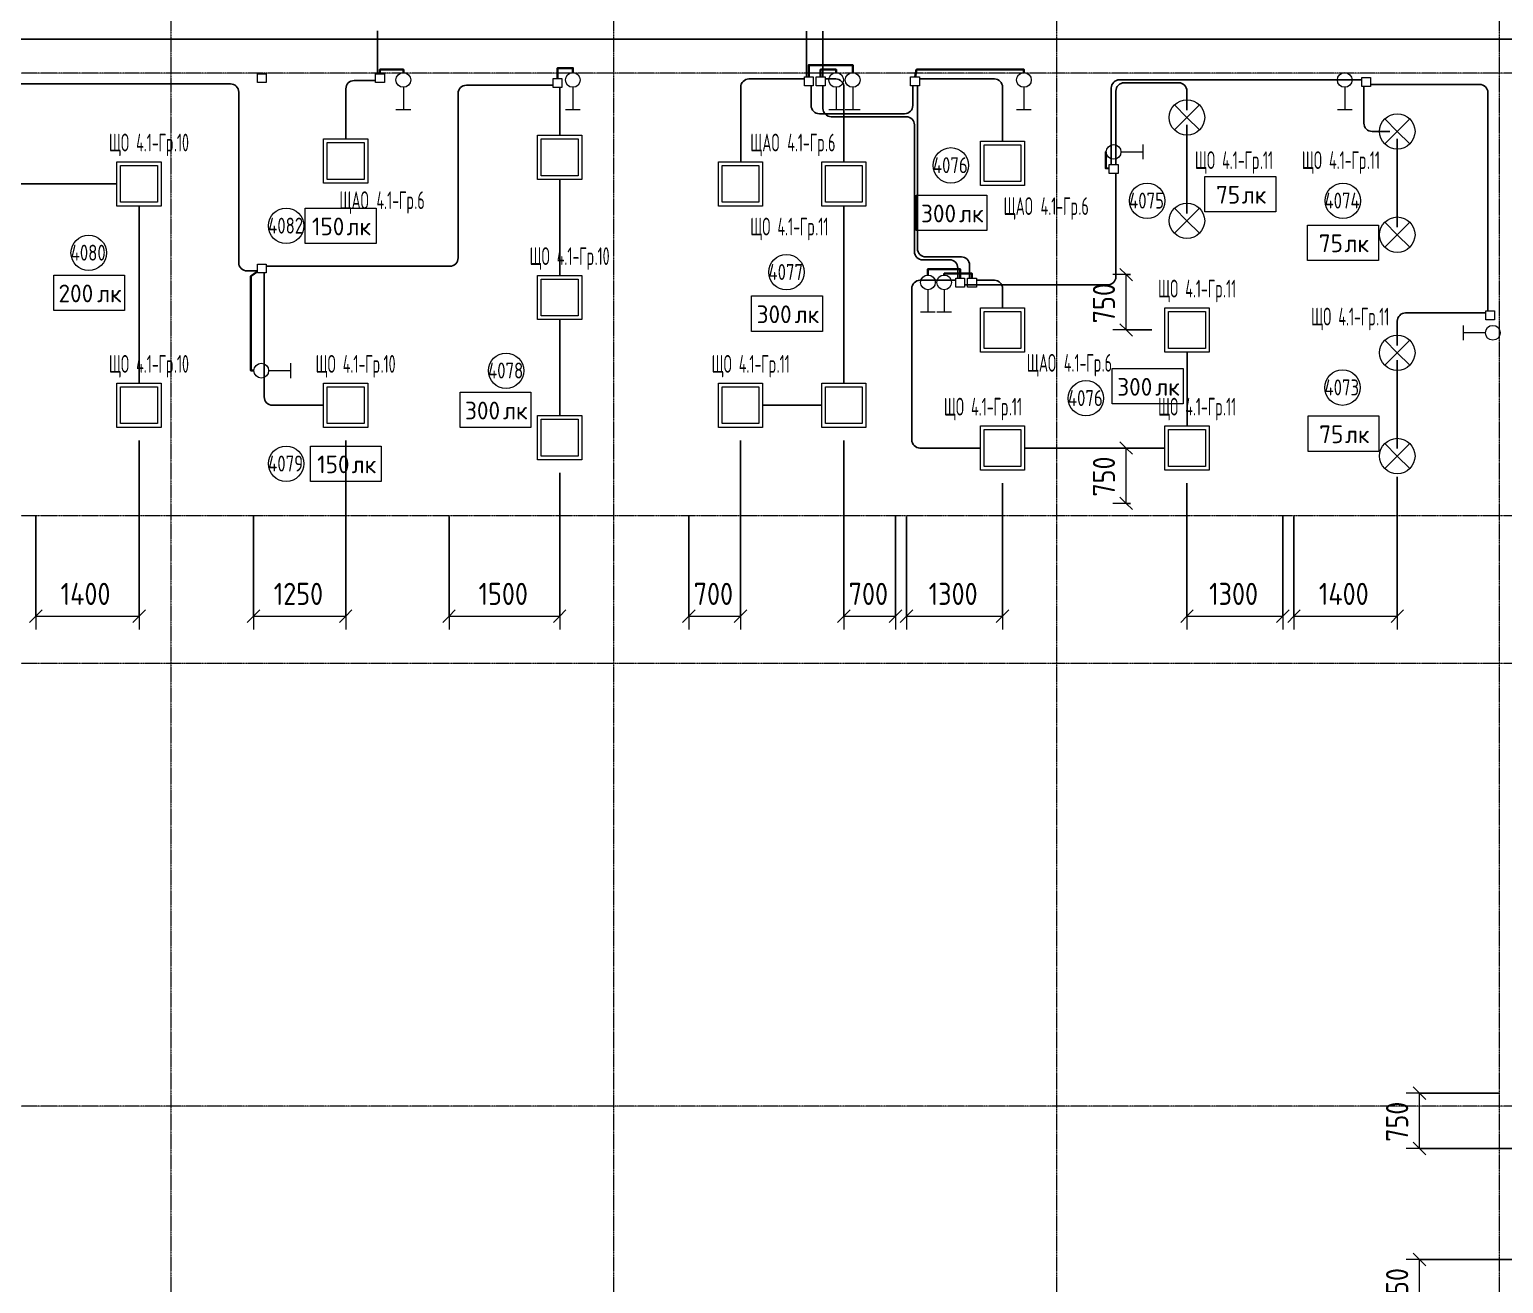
# Model space of a CAD drawing. Header units: millimetres. Extents: x -4730 to 98194, y -4296 to 93388.
# Drawn here: x 58085 to 78059, y 26596 to 43593 of the extents above; entities that cross this region are included whole.
import ezdxf

# ---------------------------------------------------------------- set-up
doc = ezdxf.new("R2010")
doc.units = ezdxf.units.MM
doc.linetypes.add('Линия сетки', pattern=[22.225, 12.7, -3.175, 3.175, -3.175])
for name, color, linetype, lineweight, true_color in [('Кабельные лотки', 5, 'Continuous', 25, 0x0000ff), ('Короба', 7, 'Continuous', 25, 0x008000), ('Соединительные детали коробов', 7, 'Continuous', 25, 0x008000), ('Типовые аннотации', 1, 'Continuous', 18, 0xff0000)]:
    doc.layers.add(name, color=color, linetype=linetype, lineweight=lineweight, true_color=true_color)
for name, color, linetype, lineweight in [('Марки помещений', 7, 'Continuous', 9), ('Марки силовых электроприборов', 7, 'Continuous', 9), ('Оси', 7, 'Continuous', 9), ('Провода', 7, 'Continuous', 35), ('Размеры', 7, 'Continuous', 9), ('Размеры-120', 7, 'Continuous', 9)]:
    doc.layers.add(name, color=color, linetype=linetype, lineweight=lineweight)
doc.styles.add('GOST Common', font='GOST_Common.ttf', dxfattribs={"width": 0.6, "height": 240})
doc.styles.add('GOST Common_1', font='GOST_Common.ttf', dxfattribs={"width": 0.9, "height": 300})
doc.styles.add('GOST Common_3', font='GOST_Common.ttf', dxfattribs={"width": 0.8, "height": 216})
doc.styles.add('GOST Common_4', font='GOST_Common.ttf', dxfattribs={"height": 240})
doc.dimstyles.new('ADSK_Проверочный', dxfattribs={"dimscale": 304.8, "dimtxt": 301.714499, "dimasz": 0.556693, "dimexe": 0.590551, "dimexo": 0.590551, "dimgap": 0.19685, "dimtad": 1, "dimdec": 3, "dimrnd": 0.001, "dimdsep": 46, "dimtxsty": 'GOST Common_1', "dimblk1": 'OBLIQUE', "dimblk2": 'OBLIQUE', "dimsah": 1, "dimcen": 0.09, "dimazin": 0, "dimtfac": 1, "dimtdec": 4, "dimtix": 1, "dimtmove": 0, "dimatfit": 3, "dimfxl": 1, "dimtvp": 1, "dimtolj": 1, "dimtzin": 0, "dimarcsym": 2})

# ---------------------------------------------------------------- blocks, each defined once
blk = doc.blocks.new('M_Короб_ отвод - Плоский торец - ПВХ - Стандартная-2386742-4-й этаж')
at = {"layer": 'Соединительные детали коробов'}
for p, q in [((0, 111.95), (0, 150.05)), ((-150.05, 0), (-111.95, 0))]:
    blk.add_line(p, q, dxfattribs=at)
blk.add_arc((-111.95, 111.95), 111.95, 270, 0, dxfattribs=at)
blk = doc.blocks.new('DIMBLOCK68-4-й этаж')
at = {"layer": 'Размеры-120'}
for p, q in [((59570, 38022), (59570, 35461)), ((59570, 35641), (59570, 38022)), ((58170, 36990), (58170, 35461)), ((58170, 35641), (58170, 36990)), ((58170, 35641), (58085, 35556)), ((58170, 35641), (58255, 35726)), ((58170, 35641), (59570, 35641)), ((59570, 35641), (59485, 35556)), ((59570, 35641), (59655, 35726))]:
    blk.add_line(p, q, dxfattribs=at)
at = {"layer": 'Размеры-120', "color": 0, "insert": (58507, 36093), "char_height": 300, "width": 871.39, "attachment_point": 1, "line_spacing_factor": 1.022761, "style": 'GOST Common_1'}
blk.add_mtext('1400', dxfattribs=at)
blk = doc.blocks.new('_Oblique')
at = {"color": 0, "linetype": 'ByBlock', "lineweight": -2}
blk.add_line((-0.5, -0.5), (0.5, 0.5), dxfattribs=at)
blk = doc.blocks.new('DIMBLOCK69-4-й этаж')
at = {"layer": 'Размеры-120'}
for p, q in [((62370, 38022), (62370, 35461)), ((62370, 35641), (62370, 38022)), ((61120, 36990), (61120, 35461)), ((61120, 35641), (61120, 36990)), ((61120, 35641), (61035, 35556)), ((61120, 35641), (61205, 35726)), ((61120, 35641), (62370, 35641)), ((62370, 35641), (62285, 35556)), ((62370, 35641), (62455, 35726))]:
    blk.add_line(p, q, dxfattribs=at)
at = {"layer": 'Размеры-120', "color": 0, "insert": (61395, 36093), "char_height": 300, "width": 840.71, "attachment_point": 1, "line_spacing_factor": 1.022761, "style": 'GOST Common_1'}
blk.add_mtext('1250', dxfattribs=at)
blk = doc.blocks.new('DIMBLOCK70-4-й этаж')
at = {"layer": 'Размеры-120'}
for p, q in [((65270, 37583), (65270, 35461)), ((65270, 35641), (65270, 37583)), ((63770, 36990), (63770, 35461)), ((63770, 35641), (63770, 36990)), ((63770, 35641), (63685, 35556)), ((63770, 35641), (63855, 35726)), ((63770, 35641), (65270, 35641)), ((65270, 35641), (65185, 35556)), ((65270, 35641), (65355, 35726))]:
    blk.add_line(p, q, dxfattribs=at)
at = {"layer": 'Размеры-120', "color": 0, "insert": (64170, 36093), "char_height": 300, "width": 840.71, "attachment_point": 1, "line_spacing_factor": 1.022761, "style": 'GOST Common_1'}
blk.add_mtext('1500', dxfattribs=at)
blk = doc.blocks.new('DIMBLOCK71-4-й этаж')
at = {"layer": 'Размеры-120'}
for p, q in [((67720, 38022), (67720, 35461)), ((67720, 35641), (67720, 38022)), ((67020, 36990), (67020, 35461)), ((67020, 35641), (67020, 36990)), ((67020, 35641), (66935, 35556)), ((67020, 35641), (67105, 35726)), ((67020, 35641), (67720, 35641)), ((67720, 35641), (67635, 35556)), ((67720, 35641), (67805, 35726))]:
    blk.add_line(p, q, dxfattribs=at)
at = {"layer": 'Размеры-120', "color": 0, "insert": (67086, 36093), "char_height": 300, "width": 681.16, "attachment_point": 1, "line_spacing_factor": 1.022761, "style": 'GOST Common_1'}
blk.add_mtext('700', dxfattribs=at)
blk = doc.blocks.new('DIMBLOCK72-4-й этаж')
at = {"layer": 'Размеры-120'}
for p, q in [((69120, 38022), (69120, 35461)), ((69120, 35641), (69120, 38022)), ((69820, 36990), (69820, 35461)), ((69820, 35641), (69820, 36990)), ((69120, 35641), (69035, 35556)), ((69120, 35641), (69205, 35726)), ((69120, 35641), (69820, 35641)), ((69820, 35641), (69735, 35556)), ((69820, 35641), (69905, 35726))]:
    blk.add_line(p, q, dxfattribs=at)
at = {"layer": 'Размеры-120', "color": 0, "insert": (69186, 36093), "char_height": 300, "width": 681.16, "attachment_point": 1, "line_spacing_factor": 1.022761, "style": 'GOST Common_1'}
blk.add_mtext('700', dxfattribs=at)
blk = doc.blocks.new('DIMBLOCK73-4-й этаж')
at = {"layer": 'Размеры-120'}
for p, q in [((71270, 37442), (71270, 35461)), ((71270, 35641), (71270, 37442)), ((69970, 36990), (69970, 35461)), ((69970, 35641), (69970, 36990)), ((69970, 35641), (69885, 35556)), ((69970, 35641), (70055, 35726)), ((69970, 35641), (71270, 35641)), ((71270, 35641), (71185, 35556)), ((71270, 35641), (71355, 35726))]:
    blk.add_line(p, q, dxfattribs=at)
at = {"layer": 'Размеры-120', "color": 0, "insert": (70270, 36093), "char_height": 300, "width": 840.71, "attachment_point": 1, "line_spacing_factor": 1.022761, "style": 'GOST Common_1'}
blk.add_mtext('1300', dxfattribs=at)
blk = doc.blocks.new('DIMBLOCK74-4-й этаж')
at = {"layer": 'Размеры-120'}
for p, q in [((73770, 37442), (73770, 35461)), ((73770, 35641), (73770, 37442)), ((75070, 36990), (75070, 35461)), ((75070, 35641), (75070, 36990)), ((73770, 35641), (73685, 35556)), ((73770, 35641), (73855, 35726)), ((73770, 35641), (75070, 35641)), ((75070, 35641), (74985, 35556)), ((75070, 35641), (75155, 35726))]:
    blk.add_line(p, q, dxfattribs=at)
at = {"layer": 'Размеры-120', "color": 0, "insert": (74070, 36093), "char_height": 300, "width": 840.71, "attachment_point": 1, "line_spacing_factor": 1.022761, "style": 'GOST Common_1'}
blk.add_mtext('1300', dxfattribs=at)
blk = doc.blocks.new('DIMBLOCK75-4-й этаж')
at = {"layer": 'Размеры-120'}
for p, q in [((72947, 40270), (72862, 40355)), ((73007, 40270), (72767, 40270)), ((72947, 39520), (72947, 40270)), ((72947, 40270), (73032, 40185)), ((72947, 40270), (73007, 40270)), ((72947, 39520), (72862, 39605)), ((73295, 39520), (72767, 39520)), ((72947, 39520), (73032, 39435)), ((72947, 39520), (73295, 39520))]:
    blk.add_line(p, q, dxfattribs=at)
at = {"layer": 'Размеры-120', "color": 0, "insert": (72495, 39611), "char_height": 300, "width": 681.16, "attachment_point": 1, "rotation": 90, "line_spacing_factor": 1.022761, "style": 'GOST Common_1'}
blk.add_mtext('750', dxfattribs=at)
blk = doc.blocks.new('DIMBLOCK76-4-й этаж')
at = {"layer": 'Размеры-120'}
for p, q in [((72947, 37920), (72862, 38005)), ((73295, 37920), (72767, 37920)), ((72947, 37170), (72947, 37920)), ((72947, 37920), (73032, 37835)), ((72947, 37920), (73295, 37920)), ((73007, 37170), (72767, 37170)), ((72947, 37170), (72862, 37255)), ((72947, 37170), (73032, 37085)), ((72947, 37170), (73007, 37170))]:
    blk.add_line(p, q, dxfattribs=at)
at = {"layer": 'Размеры-120', "color": 0, "insert": (72495, 37261), "char_height": 300, "width": 681.16, "attachment_point": 1, "rotation": 90, "line_spacing_factor": 1.022761, "style": 'GOST Common_1'}
blk.add_mtext('750', dxfattribs=at)
blk = doc.blocks.new('DIMBLOCK77-4-й этаж')
at = {"layer": 'Размеры-120'}
for p, q in [((76620, 37531), (76620, 35461)), ((76620, 35641), (76620, 37531)), ((75220, 36990), (75220, 35461)), ((75220, 35641), (75220, 36990)), ((75220, 35641), (75135, 35556)), ((75220, 35641), (75305, 35726)), ((75220, 35641), (76620, 35641)), ((76620, 35641), (76535, 35556)), ((76620, 35641), (76705, 35726))]:
    blk.add_line(p, q, dxfattribs=at)
at = {"layer": 'Размеры-120', "color": 0, "insert": (75557, 36093), "char_height": 300, "width": 871.39, "attachment_point": 1, "line_spacing_factor": 1.022761, "style": 'GOST Common_1'}
blk.add_mtext('1400', dxfattribs=at)
blk = doc.blocks.new('DIMBLOCK186-4-й этаж')
at = {"layer": 'Размеры-120'}
for p, q in [((77990, 29175), (76740, 29175)), ((76920, 29175), (76835, 29260)), ((76920, 28425), (76920, 29175)), ((76920, 29175), (77005, 29090)), ((76920, 29175), (77990, 29175)), ((79195, 28425), (76740, 28425)), ((76920, 28425), (76835, 28510)), ((76920, 28425), (77005, 28340)), ((76920, 28425), (79195, 28425))]:
    blk.add_line(p, q, dxfattribs=at)
at = {"layer": 'Размеры-120', "color": 0, "insert": (76468, 28516), "char_height": 300, "width": 681.16, "attachment_point": 1, "rotation": 90, "line_spacing_factor": 1.022761, "style": 'GOST Common_1'}
blk.add_mtext('750', dxfattribs=at)
blk = doc.blocks.new('DIMBLOCK187-4-й этаж')
at = {"layer": 'Размеры-120'}
for p, q in [((76920, 26920), (76835, 27005)), ((79195, 26920), (76740, 26920)), ((76920, 26170), (76920, 26920)), ((76920, 26920), (77005, 26835)), ((76920, 26920), (79195, 26920)), ((77990, 26170), (76740, 26170)), ((76920, 26170), (76835, 26255)), ((76920, 26170), (77005, 26085)), ((76920, 26170), (77990, 26170))]:
    blk.add_line(p, q, dxfattribs=at)
at = {"layer": 'Размеры-120', "color": 0, "insert": (76468, 26261), "char_height": 300, "width": 681.16, "attachment_point": 1, "rotation": 90, "line_spacing_factor": 1.022761, "style": 'GOST Common_1'}
blk.add_mtext('750', dxfattribs=at)
blk = doc.blocks.new('ADSK_Марка_Помещение_1_ГОСТ21-501-2011 - Номер-85995-4-й этаж')
at = {"layer": 'Марки помещений'}
blk.add_circle((0, 0), 2, dxfattribs=at)
blk = doc.blocks.new('Морка помещения_освещённость_ - Морка помещения_освещённость_-1484368-4-й этаж')
at = {"layer": 'Марки помещений', "color": 190, "true_color": 0x8000ff}
for p, q in [((-4, 0), (-4, 4)), ((-4, 4), (4, 4)), ((4, 4), (4, 0)), ((4, 0), (-4, 0))]:
    blk.add_line(p, q, dxfattribs=at)

msp = doc.modelspace()

# ---------------------------------------------------------------- linework, layer by layer
at = {"layer": 'Кабельные лотки'}
msp.add_line((48145, 43463.1437), (78240.422, 43463.1437), dxfattribs=at)
at = {"layer": 'Короба'}
for p, q in [((62802.3593, 42992.2581), (62802.3593, 43572.2581)), ((68614.264, 42950.5446), (68614.264, 43568.4905)), ((68837.264, 42950.5446), (68837.264, 43568.4905)), ((56525.9423, 42855.9046), (60769.95, 42855.9046)), ((62372.264, 42107.1592), (62372.264, 42750.7081)), ((62522.314, 42900.7581), (62773.8593, 42900.7581)), ((64043.9093, 42836.9905), (65180.764, 42836.9905)), ((65272.264, 42157.6604), (65272.264, 42808.4905)), ((67722.264, 41797.5), (67722.264, 42771.9946)), ((67872.314, 42922.0446), (68585.764, 42922.0446)), ((68677.264, 42830.5446), (68677.264, 42600.5946)), ((68837.264, 42830.5446), (68837.264, 42560.5946)), ((68972.214, 42922.0446), (68865.764, 42922.0446)), ((69122.264, 41797.5), (69122.264, 42771.9946)), ((70054.264, 42600.5946), (70054.264, 42830.5446)), ((70117.264, 42830.5446), (70117.264, 40660.2604)), ((70145.764, 42922.0446), (71122.214, 42922.0446)), ((71272.264, 42771.9946), (71272.264, 42077.6604)), ((72744.3375, 41761.6184), (72744.3375, 42761.6252)), ((72894.3875, 42911.6752), (76138.6148, 42911.6752)), ((73619.95, 42870), (72957.3875, 42870)), ((76167.1148, 42361.3165), (76167.1148, 42820.1752)), ((77697.773, 42848.6752), (76258.6148, 42848.6752)), ((60920, 42705.8546), (60920, 40470.8081)), ((63893.8593, 40533.8081), (63893.8593, 42686.9405)), ((72807.3375, 42719.95), (72807.3375, 41761.6184)), ((73770, 42500), (73770, 42719.95)), ((77847.823, 39779.2228), (77847.823, 42698.6252)), ((68827.314, 42450.5446), (69904.214, 42450.5446)), ((68987.314, 42410.5446), (69927.214, 42410.5446)), ((70077.264, 42260.4946), (70077.264, 40620.5946)), ((73770, 41100), (73770, 42300)), ((76520, 42211.2665), (76317.1648, 42211.2665)), ((76620, 42111.2665), (76620, 40911.2665)), ((65272.264, 41562.6604), (65272.264, 40257.6604)), ((72807.3375, 40280.1711), (72807.3375, 41641.6184)), ((57549.0075, 41500), (59274.764, 41500)), ((59572.264, 41202.5), (59572.264, 38797.5)), ((69122.264, 41202.5), (69122.264, 38797.5)), ((61293.8593, 40383.7581), (63743.8093, 40383.7581)), ((70227.314, 40470.5446), (70514.663, 40470.5446)), ((70267.314, 40510.2104), (70674.663, 40510.2104)), ((70824.713, 40360.1604), (70824.713, 40221.6211)), ((61070.05, 40320.7581), (61173.8593, 40320.7581)), ((61265.3593, 38650.05), (61265.3593, 40292.2581)), ((70190.05, 40193.1211), (70636.213, 40193.1211)), ((70664.713, 40320.4946), (70664.713, 40221.6211)), ((71122.214, 40193.1211), (70916.213, 40193.1211)), ((70040, 38070.05), (70040, 40043.0711)), ((70756.213, 40130.1211), (72657.2875, 40130.1211)), ((71272.264, 39817.5), (71272.264, 40043.0711)), ((76770.05, 39750.7228), (77819.323, 39750.7228)), ((65272.264, 39662.6604), (65272.264, 38357.6604)), ((76620, 39311.2665), (76620, 39600.6728)), ((73772.264, 38217.5), (73772.264, 39222.5)), ((76620, 39111.2665), (76620, 37911.2665)), ((62074.764, 38500), (61415.4093, 38500)), ((68824.764, 38500), (68019.764, 38500)), ((70974.764, 37920), (70190.05, 37920)), ((71569.764, 37920), (73474.764, 37920))]:
    msp.add_line(p, q, dxfattribs=at)
at = {"layer": 'Оси', "linetype": 'Линия сетки'}
for p, q in [((60000, 93388.3703), (60000, -3096.3487)), ((66000, 93388.3703), (66000, -3096.3487)), ((72000, 93388.3703), (72000, -3096.3487)), ((78000, 93388.3703), (78000, -3096.3487)), ((98194.2682, 43000), (-3530.0173, 43000)), ((98194.2682, 37000), (-3530.0173, 37000)), ((98194.2682, 35000), (-3530.0173, 35000)), ((98194.2682, 29000), (-3530.0173, 29000))]:
    msp.add_line(p, q, dxfattribs=at)
at = {"layer": 'Провода', "flags": 128}
for points in [[(63151.3389, 43009.3567), (63151.3389, 43050), (62833.8544, 43050), (62833.8568, 42992.2581)], [(65448.3514, 43009.3567), (65448.3514, 43070), (65240.7591, 43070), (65240.7625, 42928.4905)], [(69240, 43009.3567), (69240, 43110), (68645.7591, 43110), (68645.7627, 42950.5446)], [(69016.2687, 43009.3567), (69016.2687, 43050), (68805.7591, 43050), (68805.7622, 42950.5446)], [(71560, 43009.3567), (71560, 43050), (70105.7591, 43050), (70085.7622, 42950.5446)], [(72675.6433, 41932.6712), (72669.1667, 41932.6712), (72669.1667, 41712.6712), (72715.8375, 41707.8354)], [(61125.6433, 38968.4334), (61085, 38968.4334), (61085, 40248.4334), (61173.8593, 40310.41)], [(70260, 40264.3567), (70260, 40345), (70696.2082, 40345), (70696.2114, 40221.6211)], [(70480, 40264.3567), (70480, 40285), (70856.2082, 40285), (70856.2106, 40221.6211)]]:
    msp.add_lwpolyline(points, dxfattribs=at)
at = {"layer": 'Типовые аннотации', "color": 7}
for p, q in [((61173.8593, 42992.2581), (61293.8593, 42992.2581)), ((61173.8593, 42872.2581), (61173.8593, 42992.2581)), ((61293.8593, 42992.2581), (61293.8593, 42872.2581)), ((68585.764, 42950.5446), (68705.764, 42950.5446)), ((68585.764, 42830.5446), (68585.764, 42950.5446)), ((68705.764, 42950.5446), (68705.764, 42830.5446)), ((68745.764, 42950.5446), (68865.764, 42950.5446)), ((68745.764, 42830.5446), (68745.764, 42950.5446)), ((68865.764, 42950.5446), (68865.764, 42830.5446)), ((61293.8593, 42872.2581), (61173.8593, 42872.2581)), ((65180.764, 42928.4905), (65300.764, 42928.4905)), ((65180.764, 42808.4905), (65180.764, 42928.4905)), ((65300.764, 42808.4905), (65180.764, 42808.4905)), ((65300.764, 42928.4905), (65300.764, 42808.4905)), ((68705.764, 42830.5446), (68585.764, 42830.5446)), ((68865.764, 42830.5446), (68745.764, 42830.5446)), ((76138.6148, 42940.1752), (76258.6148, 42940.1752)), ((76138.6148, 42820.1752), (76138.6148, 42940.1752)), ((76258.6148, 42820.1752), (76138.6148, 42820.1752)), ((76258.6148, 42940.1752), (76258.6148, 42820.1752)), ((61173.8593, 40412.2581), (61293.8593, 40412.2581)), ((61173.8593, 40292.2581), (61173.8593, 40412.2581)), ((61293.8593, 40412.2581), (61293.8593, 40292.2581)), ((61293.8593, 40292.2581), (61173.8593, 40292.2581)), ((70636.213, 40221.6211), (70756.213, 40221.6211)), ((70636.213, 40101.6211), (70636.213, 40221.6211)), ((70756.213, 40221.6211), (70756.213, 40101.6211)), ((70756.213, 40101.6211), (70636.213, 40101.6211)), ((77819.323, 39779.2228), (77939.323, 39779.2228)), ((77819.323, 39659.2228), (77819.323, 39779.2228)), ((77939.323, 39779.2228), (77939.323, 39659.2228)), ((77939.323, 39659.2228), (77819.323, 39659.2228))]:
    msp.add_line(p, q, dxfattribs=at)
at = {"layer": 'Типовые аннотации'}
for p, q in [((62773.8593, 42992.2581), (62893.8593, 42992.2581)), ((62773.8593, 42872.2581), (62773.8593, 42992.2581)), ((62893.8593, 42992.2581), (62893.8593, 42872.2581)), ((70025.764, 42950.5446), (70145.764, 42950.5446)), ((70025.764, 42830.5446), (70025.764, 42950.5446)), ((70145.764, 42950.5446), (70145.764, 42830.5446)), ((62893.8593, 42872.2581), (62773.8593, 42872.2581)), ((63151.3389, 42809.3567), (63151.3389, 42509.3567)), ((69240, 42809.3567), (69240, 42509.3567)), ((70145.764, 42830.5446), (70025.764, 42830.5446)), ((71560, 42809.3567), (71560, 42509.3567)), ((63051.3389, 42509.3567), (63251.3389, 42509.3567)), ((69140, 42509.3567), (69340, 42509.3567)), ((71460, 42509.3567), (71660, 42509.3567)), ((62070, 42109.6592), (62670, 42109.6592)), ((62070, 41509.6592), (62070, 42109.6592)), ((62120, 42059.6592), (62620, 42059.6592)), ((62120, 41559.6592), (62120, 42059.6592)), ((62620, 42059.6592), (62620, 41559.6592)), ((62670, 42109.6592), (62670, 41509.6592)), ((70970, 42080.1604), (71570, 42080.1604)), ((70970, 41480.1604), (70970, 42080.1604)), ((71020, 42030.1604), (71520, 42030.1604)), ((71020, 41530.1604), (71020, 42030.1604)), ((71520, 42030.1604), (71520, 41530.1604)), ((71570, 42080.1604), (71570, 41480.1604)), ((67420, 41800), (68020, 41800)), ((67420, 41200), (67420, 41800)), ((67470, 41750), (67970, 41750)), ((67470, 41250), (67470, 41750)), ((67970, 41750), (67970, 41250)), ((68020, 41800), (68020, 41200)), ((62620, 41559.6592), (62120, 41559.6592)), ((62670, 41509.6592), (62070, 41509.6592)), ((71570, 41480.1604), (70970, 41480.1604)), ((71520, 41530.1604), (71020, 41530.1604)), ((68020, 41200), (67420, 41200)), ((67970, 41250), (67470, 41250)), ((70796.213, 40221.6211), (70916.213, 40221.6211)), ((70796.213, 40101.6211), (70796.213, 40221.6211)), ((70916.213, 40221.6211), (70916.213, 40101.6211)), ((70480, 40064.3567), (70480, 39764.3567)), ((70916.213, 40101.6211), (70796.213, 40101.6211)), ((70380, 39764.3567), (70580, 39764.3567)), ((70970, 39820), (71570, 39820)), ((70970, 39220), (70970, 39820)), ((71020, 39770), (71520, 39770)), ((71020, 39270), (71020, 39770)), ((71520, 39770), (71520, 39270)), ((71570, 39820), (71570, 39220)), ((71570, 39220), (70970, 39220)), ((71520, 39270), (71020, 39270))]:
    msp.add_line(p, q, dxfattribs=at)
at = {"layer": 'Типовые аннотации', "color": 5, "true_color": 0x0000ff}
for p, q in [((65448.3514, 42809.3567), (65448.3514, 42509.3567)), ((69016.2687, 42809.3567), (69016.2687, 42509.3567)), ((75908.0944, 42809.3567), (75908.0944, 42509.3567)), ((73770, 42400), (73600.2944, 42569.7056)), ((73770, 42400), (73939.7056, 42569.7056)), ((65348.3514, 42509.3567), (65548.3514, 42509.3567)), ((68916.2687, 42509.3567), (69116.2687, 42509.3567)), ((73770, 42400), (73600.2944, 42230.2944)), ((73770, 42400), (73939.7056, 42230.2944)), ((75808.0944, 42509.3567), (76008.0944, 42509.3567)), ((76620, 42211.2665), (76450.2944, 42380.9721)), ((76620, 42211.2665), (76789.7056, 42380.9721)), ((64970, 42160.1604), (65570, 42160.1604)), ((64970, 41560.1604), (64970, 42160.1604)), ((65570, 42160.1604), (65570, 41560.1604)), ((76620, 42211.2665), (76450.2944, 42041.5609)), ((76620, 42211.2665), (76789.7056, 42041.5609)), ((65020, 42110.1604), (65520, 42110.1604)), ((65020, 41610.1604), (65020, 42110.1604)), ((65520, 42110.1604), (65520, 41610.1604)), ((73175.6433, 41832.6712), (73175.6433, 42032.6712)), ((59270, 41800), (59870, 41800)), ((59270, 41200), (59270, 41800)), ((59320, 41750), (59820, 41750)), ((59320, 41250), (59320, 41750)), ((59820, 41750), (59820, 41250)), ((59870, 41800), (59870, 41200)), ((68820, 41800), (69420, 41800)), ((68820, 41200), (68820, 41800)), ((68870, 41750), (69370, 41750)), ((68870, 41250), (68870, 41750)), ((69370, 41750), (69370, 41250)), ((69420, 41800), (69420, 41200)), ((72875.6433, 41932.6712), (73175.6433, 41932.6712)), ((65570, 41560.1604), (64970, 41560.1604)), ((65520, 41610.1604), (65020, 41610.1604)), ((59870, 41200), (59270, 41200)), ((59820, 41250), (59320, 41250)), ((69420, 41200), (68820, 41200)), ((69370, 41250), (68870, 41250)), ((73770, 41000), (73600.2944, 41169.7056)), ((73770, 41000), (73939.7056, 41169.7056)), ((73770, 41000), (73600.2944, 40830.2944)), ((73770, 41000), (73939.7056, 40830.2944)), ((76620, 40811.2665), (76450.2944, 40980.9721)), ((76620, 40811.2665), (76789.7056, 40980.9721)), ((76620, 40811.2665), (76450.2944, 40641.5609)), ((76620, 40811.2665), (76789.7056, 40641.5609)), ((64970, 40260.1604), (65570, 40260.1604)), ((64970, 39660.1604), (64970, 40260.1604)), ((65020, 40210.1604), (65520, 40210.1604)), ((65020, 39710.1604), (65020, 40210.1604)), ((65520, 40210.1604), (65520, 39710.1604)), ((65570, 40260.1604), (65570, 39660.1604)), ((70260, 40064.3567), (70260, 39764.3567)), ((70160, 39764.3567), (70360, 39764.3567)), ((73470, 39820), (74070, 39820)), ((73470, 39220), (73470, 39820)), ((73520, 39770), (74020, 39770)), ((73520, 39270), (73520, 39770)), ((74020, 39770), (74020, 39270)), ((74070, 39820), (74070, 39220)), ((65570, 39660.1604), (64970, 39660.1604)), ((65520, 39710.1604), (65020, 39710.1604)), ((77514.3567, 39581.5601), (77514.3567, 39381.5601)), ((76620, 39211.2665), (76450.2944, 39380.9721)), ((76620, 39211.2665), (76789.7056, 39380.9721)), ((77814.3567, 39481.5601), (77514.3567, 39481.5601)), ((74070, 39220), (73470, 39220)), ((74020, 39270), (73520, 39270)), ((76620, 39211.2665), (76450.2944, 39041.5609)), ((76620, 39211.2665), (76789.7056, 39041.5609)), ((61325.6433, 38968.4334), (61625.6433, 38968.4334)), ((61625.6433, 38868.4334), (61625.6433, 39068.4334)), ((59270, 38800), (59870, 38800)), ((59270, 38200), (59270, 38800)), ((59870, 38800), (59870, 38200)), ((62070, 38800), (62670, 38800)), ((62070, 38200), (62070, 38800)), ((62670, 38800), (62670, 38200)), ((67420, 38800), (68020, 38800)), ((67420, 38200), (67420, 38800)), ((68020, 38800), (68020, 38200)), ((68820, 38800), (69420, 38800)), ((68820, 38200), (68820, 38800)), ((69420, 38800), (69420, 38200)), ((59320, 38750), (59820, 38750)), ((59320, 38250), (59320, 38750)), ((59820, 38750), (59820, 38250)), ((62120, 38750), (62620, 38750)), ((62120, 38250), (62120, 38750)), ((62620, 38750), (62620, 38250)), ((67470, 38750), (67970, 38750)), ((67470, 38250), (67470, 38750)), ((67970, 38750), (67970, 38250)), ((68870, 38750), (69370, 38750)), ((68870, 38250), (68870, 38750)), ((69370, 38750), (69370, 38250)), ((64970, 38360.1604), (65570, 38360.1604)), ((64970, 37760.1604), (64970, 38360.1604)), ((65570, 38360.1604), (65570, 37760.1604)), ((59870, 38200), (59270, 38200)), ((59820, 38250), (59320, 38250)), ((62670, 38200), (62070, 38200)), ((62620, 38250), (62120, 38250)), ((65020, 38310.1604), (65520, 38310.1604)), ((65020, 37810.1604), (65020, 38310.1604)), ((65520, 38310.1604), (65520, 37810.1604)), ((68020, 38200), (67420, 38200)), ((67970, 38250), (67470, 38250)), ((69420, 38200), (68820, 38200)), ((69370, 38250), (68870, 38250)), ((70970, 38220), (71570, 38220)), ((70970, 37620), (70970, 38220)), ((71020, 38170), (71520, 38170)), ((71020, 37670), (71020, 38170)), ((71520, 38170), (71520, 37670)), ((71570, 38220), (71570, 37620)), ((73470, 38220), (74070, 38220)), ((73470, 37620), (73470, 38220)), ((73520, 38170), (74020, 38170)), ((73520, 37670), (73520, 38170)), ((74020, 38170), (74020, 37670)), ((74070, 38220), (74070, 37620)), ((76620, 37811.2665), (76450.2944, 37980.9721)), ((76620, 37811.2665), (76789.7056, 37980.9721)), ((65570, 37760.1604), (64970, 37760.1604)), ((65520, 37810.1604), (65020, 37810.1604)), ((76620, 37811.2665), (76450.2944, 37641.5609)), ((76620, 37811.2665), (76789.7056, 37641.5609)), ((71570, 37620), (70970, 37620)), ((71520, 37670), (71020, 37670)), ((74070, 37620), (73470, 37620)), ((74020, 37670), (73520, 37670))]:
    msp.add_line(p, q, dxfattribs=at)
at = {"layer": 'Типовые аннотации', "color": 16, "true_color": 0x800000}
for p, q in [((72715.8375, 41761.6184), (72835.8375, 41761.6184)), ((72715.8375, 41641.6184), (72715.8375, 41761.6184)), ((72835.8375, 41761.6184), (72835.8375, 41641.6184)), ((72835.8375, 41641.6184), (72715.8375, 41641.6184))]:
    msp.add_line(p, q, dxfattribs=at)
at = {"layer": 'Типовые аннотации'}
for centre in [(63151.3389, 42909.3567), (69240, 42909.3567), (71560, 42909.3567), (70480, 40164.3567)]:
    msp.add_circle(centre, 100, dxfattribs=at)
at = {"layer": 'Типовые аннотации', "color": 5, "true_color": 0x0000ff}
for centre, radius in [((65448.3514, 42909.3567), 100), ((69016.2687, 42909.3567), 100), ((75908.0944, 42909.3567), 100), ((73770, 42400), 240), ((76620, 42211.2665), 240), ((72775.6433, 41932.6712), 100), ((73770, 41000), 240), ((76620, 40811.2665), 240), ((70260, 40164.3567), 100), ((77914.3567, 39481.5601), 100), ((76620, 39211.2665), 240), ((61225.6433, 38968.4334), 100), ((76620, 37811.2665), 240)]:
    msp.add_circle(centre, radius, dxfattribs=at)

# ---------------------------------------------------------------- block references
at = {"layer": 'Марки помещений', "xscale": 120, "yscale": 120, "zscale": 120}
for p in [(70571.0005, 41750.8156), (73229.8398, 41270.8156), (75883.5272, 41270.8156), (61562.9473, 40931.2286), (58887.4761, 40564.8468), (68342.9206, 40302.8088), (64542.9772, 38967.523), (75877.2872, 38738.3568), (72400.4421, 38593.937), (61562.9473, 37706.7684)]:
    msp.add_blockref('ADSK_Марка_Помещение_1_ГОСТ21-501-2011 - Номер-85995-4-й этаж', p, dxfattribs=at)
at = {"layer": 'Марки помещений', "color": 190, "true_color": 0x8000ff, "xscale": 120, "yscale": 120, "zscale": 120}
for p in [(74492.3585, 41121.0156), (62301.3513, 40691.2286), (70578.3646, 40866.9619), (75884.6513, 40462.428), (58894.8401, 39783.4826), (68350.2847, 39500.6771), (73237.2039, 38517.0902), (64399.2127, 38196.1373), (75890.8913, 37873.937), (62371.4562, 37466.7684)]:
    msp.add_blockref('Морка помещения_освещённость_ - Морка помещения_освещённость_-1484368-4-й этаж', p, dxfattribs=at)
at = {"layer": 'Соединительные детали коробов'}
for p, rotation in [((60920, 42855.9046), 90), ((62372.264, 42900.7581), 180), ((63893.8593, 42836.9905), 180), ((67722.264, 42922.0446), 180), ((69122.264, 42922.0446), 90), ((71272.264, 42922.0446), 90), ((72744.3375, 42911.6752), 180), ((72807.3375, 42870), 180), ((73770, 42870), 90), ((77847.823, 42848.6752), 90), ((68677.264, 42450.5446), 270), ((68837.264, 42410.5446), 270), ((70077.264, 42410.5446), 90), ((76167.1148, 42211.2665), 270), ((70077.264, 40470.5446), 270), ((70117.264, 40510.2104), 270), ((60920, 40320.7581), 270), ((70664.713, 40470.5446), 90), ((70824.713, 40510.2104), 90), ((70040, 40193.1211), 180), ((71272.264, 40193.1211), 90), ((76620, 39750.7228), 180), ((61265.3593, 38500), 270), ((70040, 37920), 270)]:
    msp.add_blockref('M_Короб_ отвод - Плоский торец - ПВХ - Стандартная-2386742-4-й этаж', p, dxfattribs=dict(at, rotation=rotation))
for p in [(70054.264, 42450.5446), (63893.8593, 40383.7581), (72807.3375, 40130.1211)]:
    msp.add_blockref('M_Короб_ отвод - Плоский торец - ПВХ - Стандартная-2386742-4-й этаж', p, dxfattribs=at)

# ---------------------------------------------------------------- texts
at = {"layer": 'Марки помещений', "char_height": 216, "attachment_point": 1, "style": 'GOST Common_3'}
for s, insert, width in [('4076', (70327.3246, 41861.6028), 600.3036), ('4075', (72986.1639, 41381.6028), 600.3036), ('4074', (75633.6113, 41381.6028), 615.696), ('4082', (61319.2713, 41042.0158), 600.3036), ('4080', (58643.8001, 40675.634), 600.3036), ('4077', (68099.2447, 40413.596), 600.3036), ('4078', (64299.3013, 39078.3102), 600.3036), ('4073', (75633.6113, 38849.144), 600.3036), ('4076', (72156.7662, 38704.7243), 600.3036), ('4079', (61319.2713, 37817.5556), 600.3036)]:
    msp.add_mtext(s, dxfattribs=dict(at, insert=insert, width=width))
at = {"layer": 'Марки помещений', "color": 190, "true_color": 0x8000ff, "char_height": 240, "attachment_point": 1, "style": 'GOST Common_4'}
for s, insert, width in [('75', (74163.8747, 41472.7276), 423.291), ('лк', (74513.1247, 41472.7276), 413.67075), ('300', (70166.4808, 41218.6738), 625.31625), ('150', (61913.4675, 41042.9406), 567.59475), ('лк', (62381.78, 41042.9406), 413.67075), ('лк', (70682.4183, 41218.6738), 413.67075), ('75', (75556.1674, 40814.14), 423.291), ('лк', (75905.4174, 40814.14), 413.67075), ('200', (58478.7563, 40135.1946), 634.9365), ('лк', (59002.6313, 40135.1946), 413.67075), ('300', (67938.4008, 39852.3891), 625.31625), ('лк', (68454.3383, 39852.3891), 413.67075), ('300', (72825.3201, 38868.8022), 625.31625), ('лк', (73341.2576, 38868.8022), 413.67075), ('300', (63987.3289, 38547.8492), 625.31625), ('лк', (64503.2664, 38547.8492), 413.67075), ('75', (75562.4074, 38225.649), 423.291), ('лк', (75911.6574, 38225.649), 413.67075), ('150', (61983.5724, 37818.4803), 567.59475), ('лк', (62451.8849, 37818.4803), 413.67075)]:
    msp.add_mtext(s, dxfattribs=dict(at, insert=insert, width=width))
at = {"layer": 'Марки силовых электроприборов', "char_height": 240, "attachment_point": 1, "style": 'GOST Common'}
for s, insert, width in [('ЩО', (59161.7653, 42180.1824), 340.55685), (' 4.1-', (59442.7528, 42180.1824), 473.3163), ('Гр', (59833.2778, 42180.1824), 253.9746), ('.10', (60042.8278, 42180.1824), 265.5189), ('ЩАО', (67852.2306, 42180.1824), 502.17705), (' 4.1-', (68266.5681, 42180.1824), 473.3163), ('Гр', (68657.0931, 42180.1824), 253.9746), ('.6', (68866.6431, 42180.1824), 178.93665), ('ЩО', (73877.8471, 41941.5639), 340.55685), (' 4.1-', (74158.8346, 41941.5639), 473.3163), ('Гр', (74549.3596, 41941.5639), 253.9746), ('.11', (74758.9096, 41941.5639), 225.11385), ('ЩО', (75326.6644, 41941.5639), 340.55685), (' 4.1-', (75607.6519, 41941.5639), 473.3163), ('Гр', (75998.1769, 41941.5639), 253.9746), ('.11', (76207.7269, 41941.5639), 225.11385), ('ЩАО', (62285.6828, 41398.6875), 502.17705), (' 4.1-', (62700.0203, 41398.6875), 473.3163), ('Гр', (63090.5453, 41398.6875), 253.9746), ('.6', (63300.0953, 41398.6875), 178.93665), ('ЩАО', (71285.2686, 41318.6875), 502.17705), (' 4.1-', (71699.6061, 41318.6875), 473.3163), ('Гр', (72090.1311, 41318.6875), 253.9746), ('.6', (72299.6811, 41318.6875), 178.93665), ('ЩО', (67852.2306, 41041.291), 340.55685), (' 4.1-', (68133.2181, 41041.291), 473.3163), ('Гр', (68523.7431, 41041.291), 253.9746), ('.11', (68733.2931, 41041.291), 225.11385), ('ЩО', (64861.7653, 40640.3428), 340.55685), (' 4.1-', (65142.7528, 40640.3428), 473.3163), ('Гр', (65533.2778, 40640.3428), 253.9746), ('.10', (65742.8278, 40640.3428), 265.5189), ('ЩО', (73378.6853, 40200.1824), 340.55685), (' 4.1-', (73659.6728, 40200.1824), 473.3163), ('Гр', (74050.1978, 40200.1824), 253.9746), ('.11', (74259.7478, 40200.1824), 225.11385), ('ЩО', (75453.0402, 39821.266), 340.55685), (' 4.1-', (75734.0277, 39821.266), 473.3163), ('Гр', (76124.5527, 39821.266), 253.9746), ('.11', (76334.1027, 39821.266), 225.11385), ('ЩО', (59161.7653, 39180.1824), 340.55685), (' 4.1-', (59442.7528, 39180.1824), 473.3163), ('Гр', (59833.2778, 39180.1824), 253.9746), ('.10', (60042.8278, 39180.1824), 265.5189), ('ЩО', (61961.7653, 39180.1824), 340.55685), (' 4.1-', (62242.7528, 39180.1824), 473.3163), ('Гр', (62633.2778, 39180.1824), 253.9746), ('.10', (62842.8278, 39180.1824), 265.5189), ('ЩО', (67328.6853, 39180.1824), 340.55685), (' 4.1-', (67609.6728, 39180.1824), 473.3163), ('Гр', (68000.1978, 39180.1824), 253.9746), ('.11', (68209.7478, 39180.1824), 225.11385), ('ЩАО', (71599.7869, 39194.1917), 502.17705), (' 4.1-', (72014.1244, 39194.1917), 473.3163), ('Гр', (72404.6494, 39194.1917), 253.9746), ('.6', (72614.1994, 39194.1917), 178.93665), ('ЩО', (70475.8669, 38600.1824), 340.55685), (' 4.1-', (70756.8544, 38600.1824), 473.3163), ('Гр', (71147.3794, 38600.1824), 253.9746), ('.11', (71356.9294, 38600.1824), 225.11385), ('ЩО', (73378.6853, 38600.1824), 340.55685), (' 4.1-', (73659.6728, 38600.1824), 473.3163), ('Гр', (74050.1978, 38600.1824), 253.9746), ('.11', (74259.7478, 38600.1824), 225.11385)]:
    msp.add_mtext(s, dxfattribs=dict(at, insert=insert, width=width))

# ---------------------------------------------------------------- dimensions: what is measured, and where the dimension line sits
at = {"layer": 'Размеры'}
for base, p1, p2, override, picture, middle in [((72947.0911, 40270), (73474.764, 39520), (72827.1092, 40270), {"dimpost": '<>', "dimfxl": 990.937279}, 'DIMBLOCK75-4-й этаж', (72737.0911, 39895)), ((72947.0911, 37920), (72827.1092, 37170), (73474.764, 37920), {"dimpost": '<>', "dimfxl": 990.937279}, 'DIMBLOCK76-4-й этаж', (72737.0911, 37545)), ((76919.8283, 29175), (79374.764, 28425), (78170, 29175), {"dimpost": '<>', "dimfxl": 1419.139264}, 'DIMBLOCK186-4-й этаж', (76709.8283, 28800)), ((76919.8283, 26920), (78170, 26170), (79374.764, 26920), {"dimpost": '<>', "dimfxl": 1419.139264}, 'DIMBLOCK187-4-й этаж', (76709.8283, 26545))]:
    dim = msp.add_linear_dim(base=base, p1=p1, p2=p2, angle=90, dimstyle='ADSK_Проверочный', override=override, dxfattribs=at)
    dim.commit()
    dim.dimension.update_dxf_attribs({"geometry": picture, "text_midpoint": middle})
for base, p1, p2, override, picture, middle in [((59570, 35640.7783), (58170, 37170), (59570, 38202.5), {"dimpost": '<>', "dimfxl": 1739.556337}, 'DIMBLOCK68-4-й этаж', (58870, 35850.7783)), ((62370, 35640.7783), (61120, 37170), (62370, 38202.5), {"dimpost": '<>', "dimfxl": 1621.282286}, 'DIMBLOCK69-4-й этаж', (61745, 35850.7783)), ((67720, 35640.7783), (67020, 37170), (67720, 38202.5), {"dimpost": '<>', "dimfxl": 1247.419837}, 'DIMBLOCK71-4-й этаж', (67370, 35850.7783)), ((69820, 35640.7783), (69120, 38202.5), (69820, 37170), {"dimpost": '<>', "dimfxl": 1247.419837}, 'DIMBLOCK72-4-й этаж', (69470, 35850.7783)), ((65270, 35640.7783), (63770, 37170), (65270, 37762.6604), {"dimpost": '<>', "dimfxl": 1612.837982}, 'DIMBLOCK70-4-й этаж', (64520, 35850.7783)), ((71270, 35640.7783), (69970, 37170), (71270, 37622.5), {"dimpost": '<>', "dimfxl": 1376.501453}, 'DIMBLOCK73-4-й этаж', (70620, 35850.7783)), ((75070, 35640.7783), (73770, 37622.5), (75070, 37170), {"dimpost": '<>', "dimfxl": 1376.501453}, 'DIMBLOCK74-4-й этаж', (74420, 35850.7783)), ((76620, 35640.7783), (75220, 37170), (76620, 37711.2665), {"dimpost": '<>', "dimfxl": 1500.989481}, 'DIMBLOCK77-4-й этаж', (75920, 35850.7783))]:
    dim = msp.add_linear_dim(base=base, p1=p1, p2=p2, dimstyle='ADSK_Проверочный', override=override, dxfattribs=at)
    dim.commit()
    dim.dimension.update_dxf_attribs({"geometry": picture, "text_midpoint": middle})

doc.saveas('drawing.dxf')
